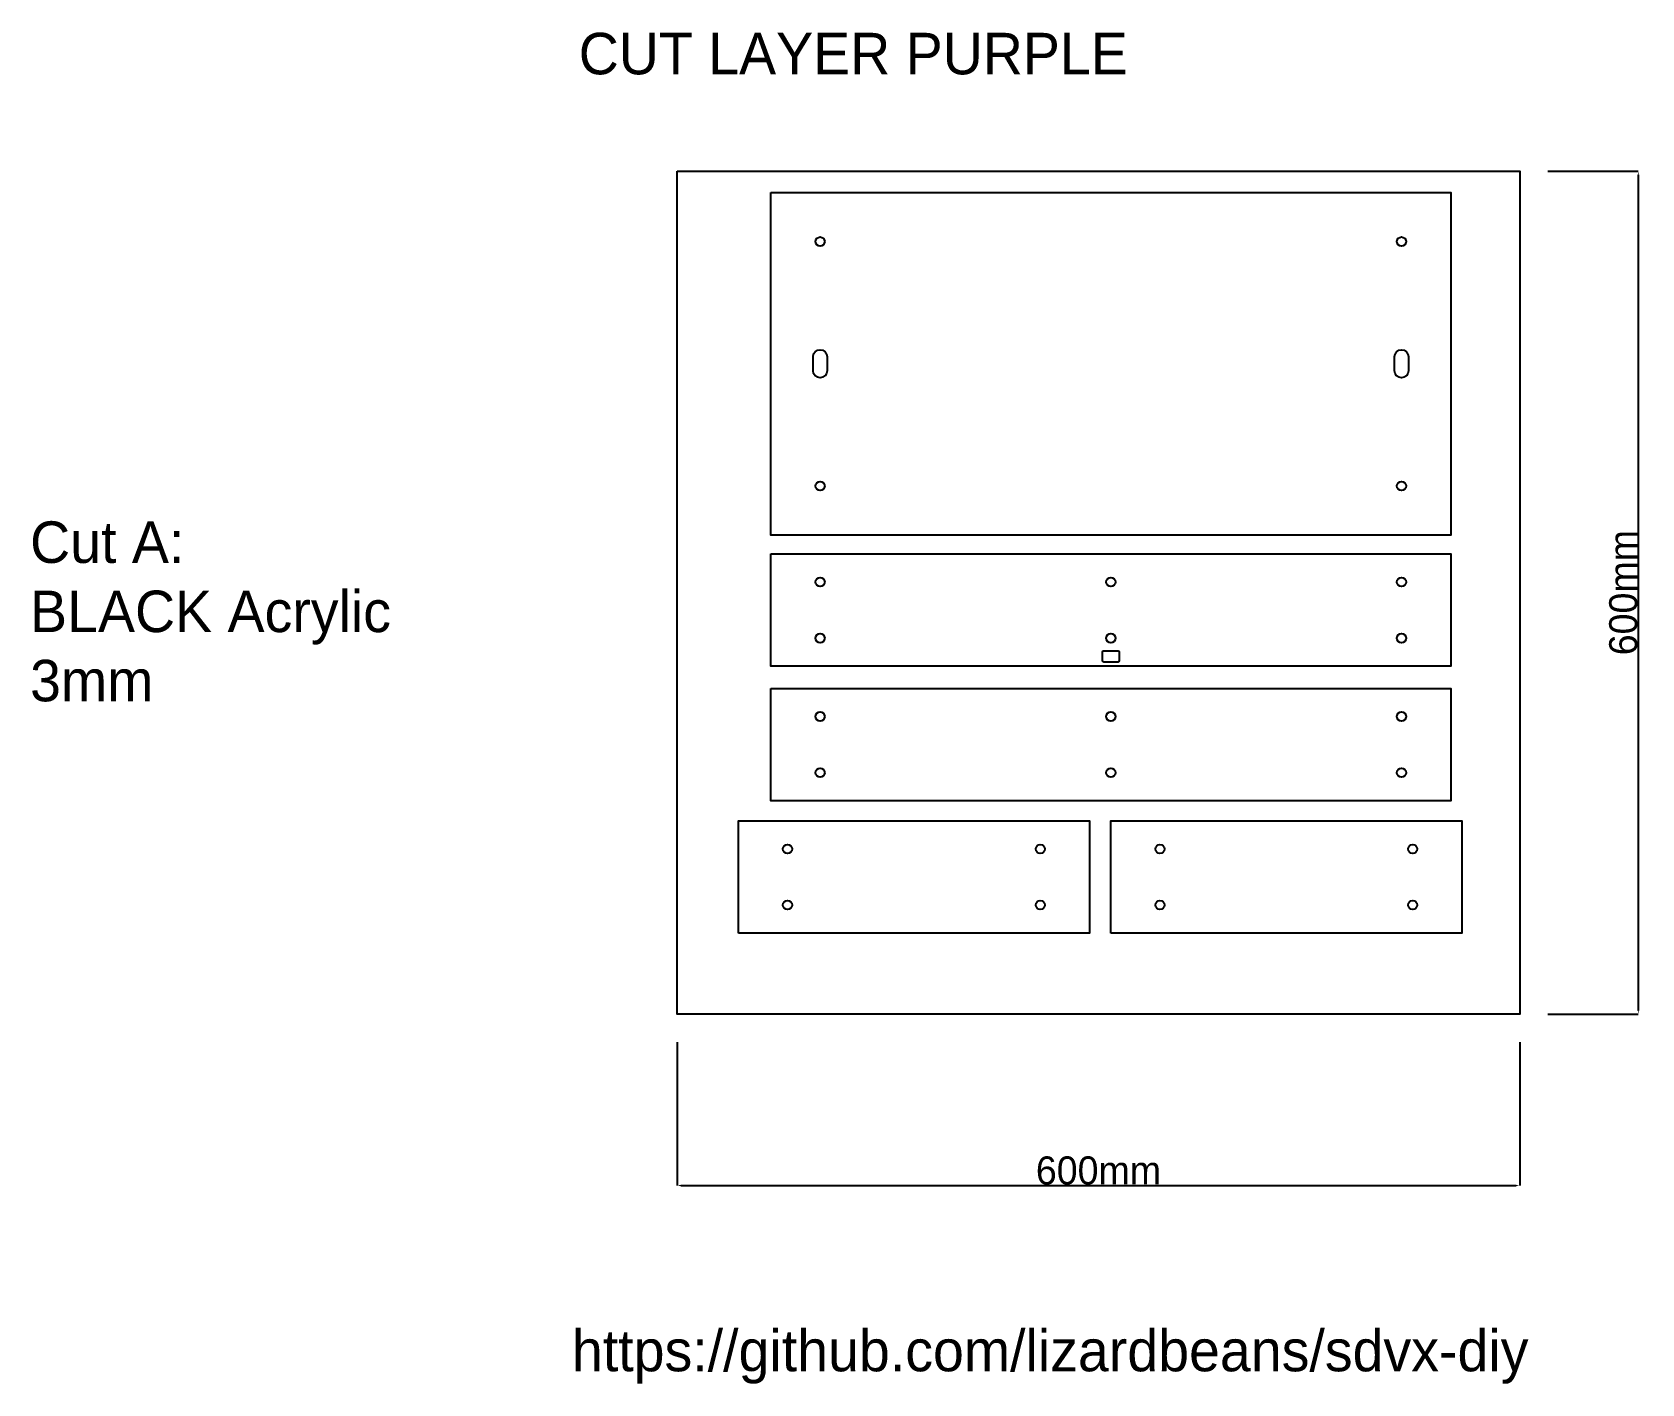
# Model space of a CAD drawing. Header units: millimetres. Extents: x -655 to 491, y -1515 to -553.
import ezdxf

# ---------------------------------------------------------------- set-up
doc = ezdxf.new("R2010")
doc.units = ezdxf.units.MM
doc.layers.add('Corte A (3mm Acr. Negro)', color=210, linetype='Continuous')
doc.layers.add('Texto', color=10, linetype='Continuous')
doc.dimstyles.new('ISO-25', dxfattribs={"dimtxt": 2.5, "dimasz": 2.5, "dimexe": 1.25, "dimexo": 0.625, "dimtad": 1, "dimtxsty": 'Standard', "dimcen": 2.5, "dimadec": 0, "dimazin": 0, "dimtfac": 1, "dimtmove": 0, "dimatfit": 3, "dimfxl": 1, "dimarcsym": 0})

# ---------------------------------------------------------------- blocks, each defined once
blk = doc.blocks.new('*D1')
at = {"layer": 'Defpoints', "color": 0, "transparency": 16777216}
for p in [(404, -652), (404, -1252), (488.4, -1252)]:
    blk.add_point(p, dxfattribs=at)
at = {"layer": 'Texto', "color": 0, "lineweight": -2, "transparency": 16777216}
for p, q in [((424, -652), (488.4, -652)), ((488.4, -654.5), (488.4, -1249.5)), ((424, -1252), (488.4, -1252))]:
    blk.add_line(p, q, dxfattribs=at)
at = {"layer": 'Texto', "color": 0, "transparency": 16777216}
for points in [[(488, -654.5), (488.8, -654.5), (488.4, -652)], [(488, -1249.5), (488.8, -1249.5), (488.4, -1252)]]:
    blk.add_solid(points, dxfattribs=at)
at = {"layer": 'Texto', "color": 0, "transparency": 16777216, "insert": (477.8, -952), "char_height": 20, "attachment_point": 5, "rotation": 90}
blk.add_mtext('600mm', dxfattribs=at)
blk = doc.blocks.new('*D2')
at = {"layer": 'Defpoints', "color": 0, "transparency": 16777216}
for p in [(-196, -1252), (404, -1252), (404, -1374.1)]:
    blk.add_point(p, dxfattribs=at)
at = {"layer": 'Texto', "color": 0, "lineweight": -2, "transparency": 16777216}
for p, q in [((-196, -1272), (-196, -1374.1)), ((404, -1272), (404, -1374.1)), ((-193.5, -1374.1), (401.5, -1374.1))]:
    blk.add_line(p, q, dxfattribs=at)
at = {"layer": 'Texto', "color": 0, "transparency": 16777216}
for points in [[(-193.5, -1373.7), (-193.5, -1374.5), (-196, -1374.1)], [(401.5, -1373.7), (401.5, -1374.5), (404, -1374.1)]]:
    blk.add_solid(points, dxfattribs=at)
at = {"layer": 'Texto', "color": 0, "transparency": 16777216, "insert": (104, -1363.5), "char_height": 20, "attachment_point": 5}
blk.add_mtext('600mm', dxfattribs=at)

msp = doc.modelspace()

# ---------------------------------------------------------------- linework, layer by layer
at = {"layer": 'Corte A (3mm Acr. Negro)'}
for points in [[(-129.202, -667.012), (354.798, -667.012), (354.798, -911.012), (-129.202, -911.012)], [(-129.202, -924.417), (354.798, -924.417), (354.798, -1004.417), (-129.202, -1004.417)], [(-129.202, -1020.191), (354.798, -1020.191), (354.798, -1100.191), (-129.202, -1100.191)], [(-152.435, -1194.448), (-152.435, -1114.448), (97.565, -1114.448), (97.565, -1194.448)], [(112.798, -1194.448), (112.798, -1114.448), (362.798, -1114.448), (362.798, -1194.448)]]:
    msp.add_lwpolyline(points, close=True, dxfattribs=at)
for points in [[(-99.202, -784.012, -1), (-89.202, -784.012), (-89.202, -794.012, -1), (-99.202, -794.012)], [(314.798, -784.012, -1), (324.798, -784.012), (324.798, -794.012, -1), (314.798, -794.012)], [(106.798, -994.417, -0.41498465), (107.798, -993.417), (117.798, -993.417, -0.43976771), (118.798, -994.417), (118.798, -1000.417, -0.40865857), (117.798, -1001.417), (107.798, -1001.417, -0.42016295), (106.798, -1000.417)]]:
    msp.add_lwpolyline(points, format="xyb", close=True, dxfattribs=at)
for centre in [(-94.202, -702.012), (319.798, -702.012), (-94.202, -876.012), (319.798, -876.012), (-94.202, -944.417), (112.798, -944.417), (319.798, -944.417), (-94.202, -984.417), (112.798, -984.417), (319.798, -984.417), (-94.202, -1040.191), (112.798, -1040.191), (319.798, -1040.191), (-94.202, -1080.191), (112.798, -1080.191), (319.798, -1080.191), (-117.435, -1134.448), (62.565, -1134.448), (147.798, -1134.448), (327.798, -1134.448), (-117.435, -1174.448), (62.565, -1174.448), (147.798, -1174.448), (327.798, -1174.448)]:
    msp.add_circle(centre, 3.25, dxfattribs=at)
at = {"layer": 'Texto'}
msp.add_lwpolyline([(-195.977, -651.993), (404.023, -651.993), (404.023, -1251.993), (-195.977, -1251.993)], close=True, dxfattribs=at)

# ---------------------------------------------------------------- texts
at = {"layer": 'Texto', "color": 10}
for s, height, p in [('CUT LAYER PURPLE', 29.56028, (-266.106, -582.965)), ('Cut A:', 29.5603, (-656.773, -930.83)), ('BLACK Acrylic', 29.56028, (-656.773, -980.098)), ('3mm', 29.5603, (-656.773, -1029.365)), ('https://github.com/lizardbeans/sdvx-diy', 29.56028, (-270.922, -1506.358))]:
    msp.add_text(s, height=height, dxfattribs=at).set_placement(p)

# ---------------------------------------------------------------- dimensions: what is measured, and where the dimension line sits
at = {"layer": 'Texto'}
dim = msp.add_linear_dim(base=(488.4, -1251.993), p1=(404.023, -651.993), p2=(404.023, -1251.993), angle=90, dimstyle='ISO-25', override={"dimtxt": 20, "dimexe": 0, "dimexo": 20, "dimpost": 'mm'}, dxfattribs=at)
dim.commit()
dim.dimension.update_dxf_attribs({"geometry": '*D1', "text_midpoint": (477.775, -951.993)})
dim = msp.add_linear_dim(base=(404.023, -1374.099), p1=(-195.977, -1251.993), p2=(404.023, -1251.993), dimstyle='ISO-25', override={"dimtxt": 20, "dimexe": 0, "dimexo": 20, "dimpost": 'mm'}, dxfattribs=at)
dim.commit()
dim.dimension.update_dxf_attribs({"geometry": '*D2', "text_midpoint": (104.023, -1363.474)})

doc.saveas('drawing.dxf')
